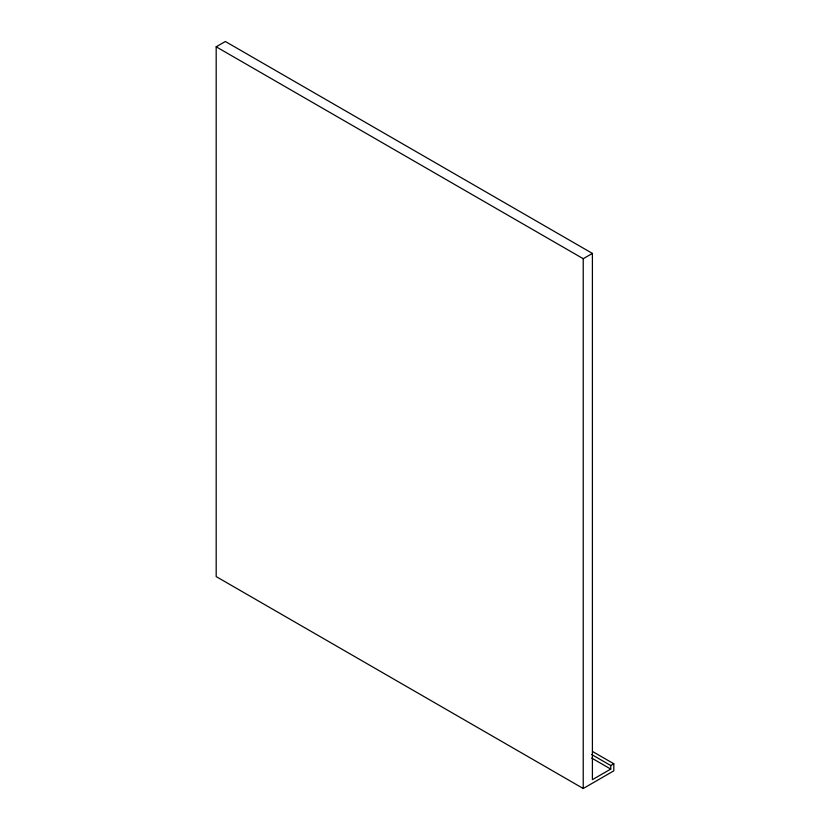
<?xml version="1.0" encoding="UTF-8"?>
<svg xmlns="http://www.w3.org/2000/svg" width="830" height="830" viewBox="0 0 830 830"><rect width="100%" height="100%" fill="white"/><g stroke="black" fill="none" stroke-linecap="round" stroke-linejoin="round"><path stroke-width="1.25" d="M592.485 751.461L613.816 763.776L613.816 770.842L583.231 788.5L216.184 576.591L216.184 46.802L225.355 41.5L592.402 253.409L592.402 779.671L610.755 769.078L610.755 765.54L591.676 754.522M216.184 46.802L583.231 258.711L592.402 253.409M610.755 765.54L613.816 763.776M591.676 758.06L610.755 769.078M583.231 258.711L583.231 788.5"/></g></svg>
